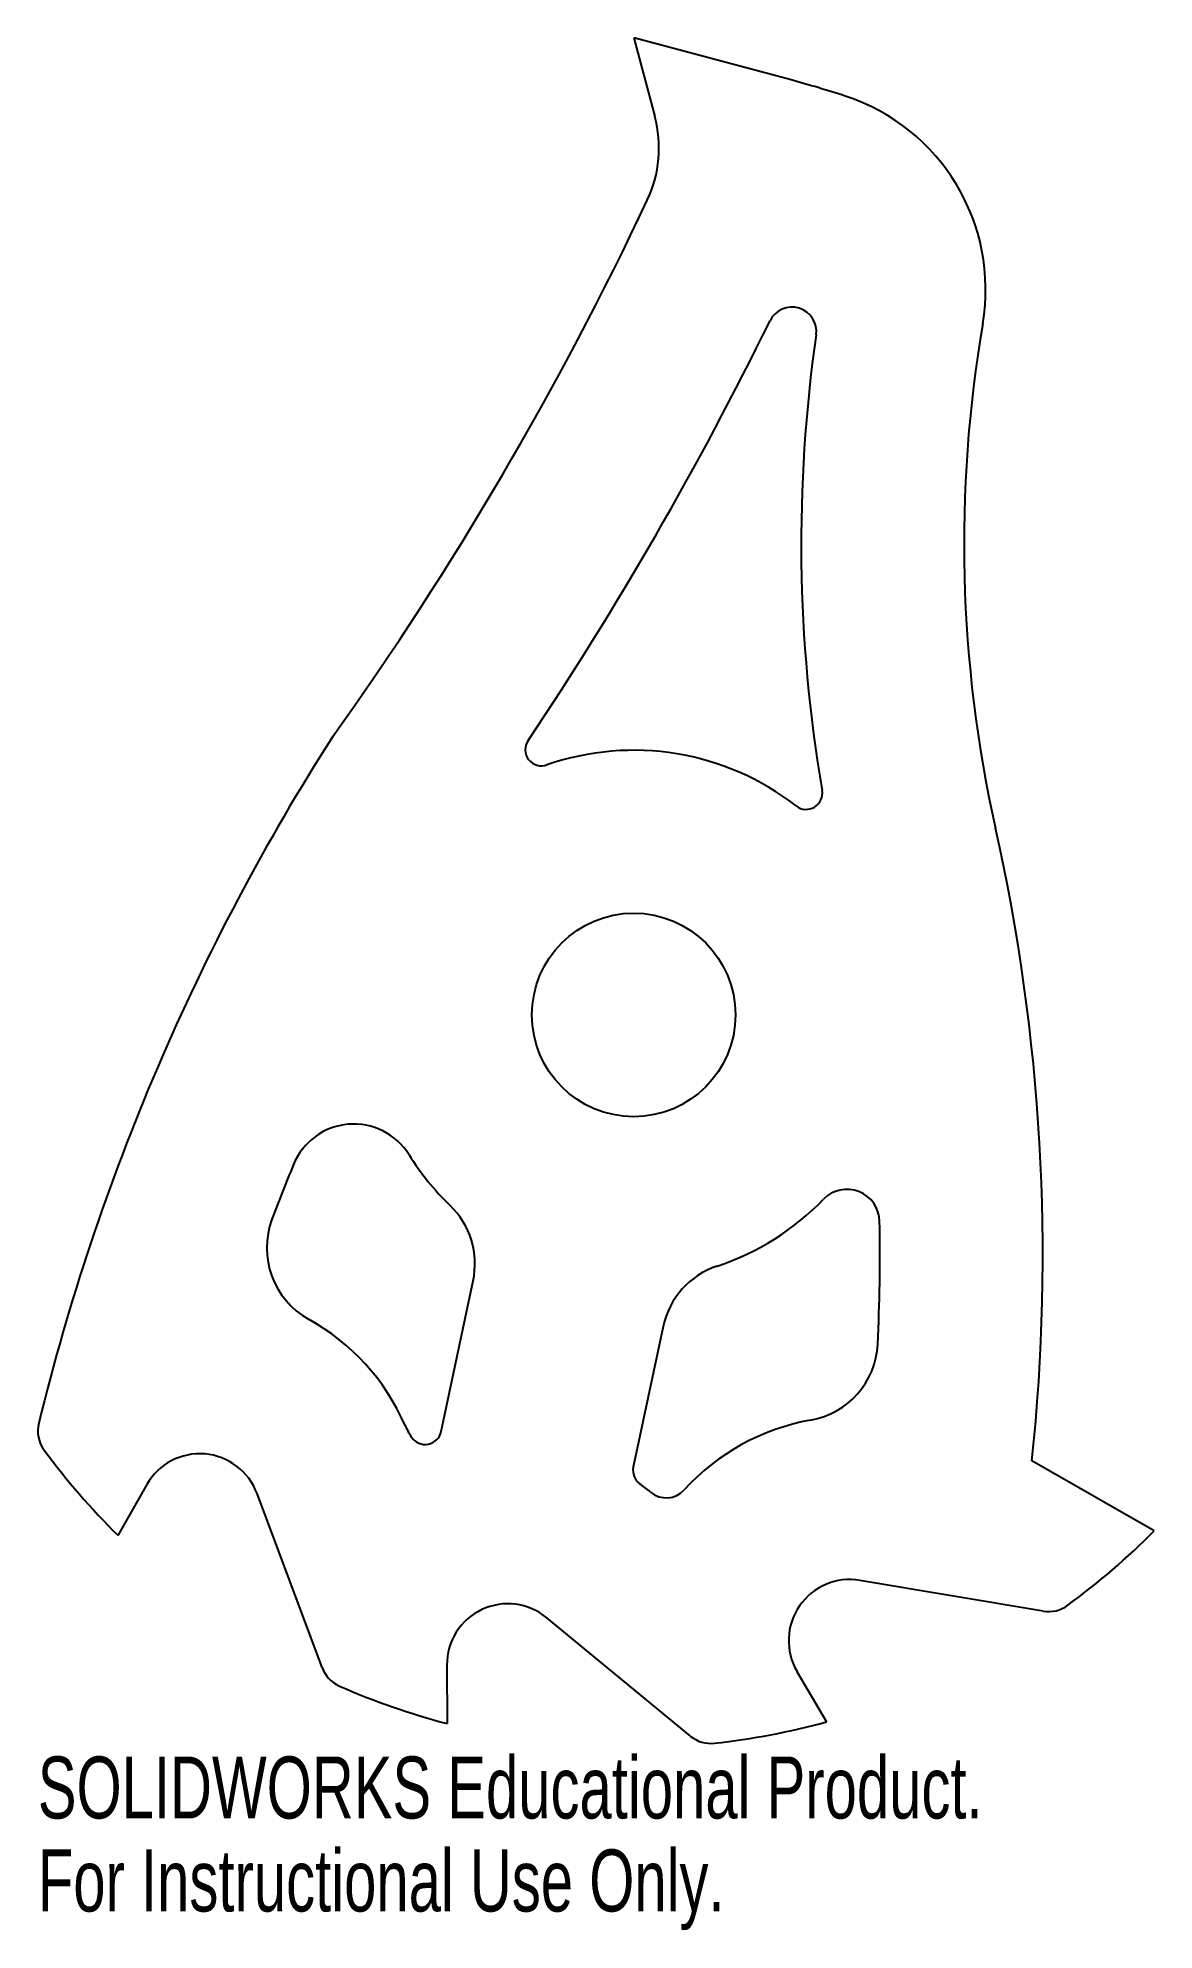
# Model space of a CAD drawing. Header units: inches. Extents: x -1.83 to 1.6, y -2.81 to 3.
import ezdxf

# ---------------------------------------------------------------- set-up
doc = ezdxf.new("R2010")
doc.units = ezdxf.units.IN
doc.header["$MEASUREMENT"] = 0
doc.styles.add('SLDTEXTSTYLE0', font='TXT', dxfattribs={"width": 0.7})

msp = doc.modelspace()

# ---------------------------------------------------------------- linework, layer by layer
at = {"color": 7, "linetype": 'Continuous', "lineweight": 25}
for p, q in [((0.483, 2.8706), (0, 3)), ((0, 3), (0.0647, 2.7585)), ((-0.5914, -1.2792), (-0.4931, -0.8167)), ((0.0907, -0.9563), (-0.0013, -1.3887)), ((1.5979, -1.5841), (1.2225, -1.3695)), ((-1.495, -1.442), (-1.5841, -1.5979)), ((-0.9566, -2.0042), (-1.1566, -1.4694)), ((0.0512, -1.465), (0.0519, -1.4656)), ((1.2574, -1.8306), (0.6943, -1.7363)), ((0.1736, -2.214), (-0.2669, -1.8508)), ((-0.5737, -1.9963), (-0.5729, -2.1758)), ((0.5013, -2.0157), (0.5918, -2.1708))]:
    msp.add_line(p, q, dxfattribs=at)
msp.add_circle((0, 0), 0.3125, dxfattribs=at)
for centre, radius, start, end in [((-0.3593, -0.2729), 3.2544, 71.94748, 75), ((0.4555, 2.227), 0.625, 350.29099, 71.94748), ((-0.2975, 2.6615), 0.375, 334.78987, 15), ((-9.5227, 7.0045), 10.5714, 324.42671, 334.78987), ((0.4858, 2.0983), 0.075, 351.81663, 153.88572), ((-9.5227, 7.0045), 11.0714, 326.18154, 333.88572), ((5.0142, 1.4471), 4, 170.29099, 192.62054), ((5.0142, 1.4471), 4.5, 171.81663, 189.69172), ((4.9729, -2.9167), 7, 147.39992, 166.25472), ((-0.283, 0.8147), 0.05, 146.18154, 289.15524), ((0, 0), 0.8125, 52.15412, 109.15524), ((0.5292, 0.6811), 0.05, 232.15412, 9.69172), ((-4.7441, -0.7379), 6, 353.95697, 12.62054), ((-0.8596, -0.5351), 0.2, 31.9029, 157.78765), ((4.9729, -2.9167), 6.5, 157.78765, 159.37951), ((0, 0), 0.8125, 211.9029, 226.03428), ((0, 0), 0.8125, 288.38994, 315.86327), ((0.6549, -0.6354), 0.1, 1.08685, 135.86327), ((-0.8767, -0.7156), 0.25, 159.37951, 240.92974), ((-0.7376, -0.7647), 0.25, 348, 46.03428), ((-4.7441, -0.7379), 5.5, 357.15812, 1.08685), ((0.3352, -1.0082), 0.25, 108.38994, 168), ((-1.3322, -1.535), 0.6875, 23.71809, 60.92974), ((0.4994, -0.9982), 0.25, 280.06802, 357.15812), ((-1.7295, -1.2773), 0.1, 166.25472, 216.44672), ((-0.4739, -1.1579), 0.25, 203.71809, 213.67942), ((0.6633, -1.9212), 0.6875, 100.06802, 137.66912), ((-0.6403, -1.2688), 0.05, 213.67942, 348), ((0, 0), 2.25, 216.44672, 225.24864), ((-1.3322, -1.535), 0.1875, 20.49505, 150.24864), ((0.0477, -1.3991), 0.05, 168, 233.9662), ((-0.3862, -1.9955), 0.6875, 50.49505, 53.9662), ((0.0996, -1.4077), 0.075, 230.49505, 317.66912), ((0, 0), 2.25, 306.33544, 315.24864), ((0.6633, -1.9212), 0.1875, 80.49505, 210.24864), ((-0.3862, -1.9955), 0.1875, 50.49505, 180.24864), ((1.2739, -1.732), 0.1, 260.49505, 306.33544), ((-0.863, -1.9692), 0.1, 200.49505, 246.33544), ((0, 0), 2.25, 246.33544, 255.24864), ((0, 0), 2.25, 276.33544, 285.24864), ((0.2373, -2.1369), 0.1, 230.49505, 276.33544)]:
    msp.add_arc(centre, radius, start, end, dxfattribs=at)

# ---------------------------------------------------------------- texts
at = {"color": 7, "linetype": 'Continuous', "char_height": 0.1903, "attachment_point": 1, "style": 'SLDTEXTSTYLE0'}
for s, insert in [('SOLIDWORKS Educational Product.', (-1.8295, -2.277)), ('For Instructional Use Only.', (-1.8295, -2.5625))]:
    msp.add_mtext(s, dxfattribs=dict(at, insert=insert))

doc.saveas('drawing.dxf')
